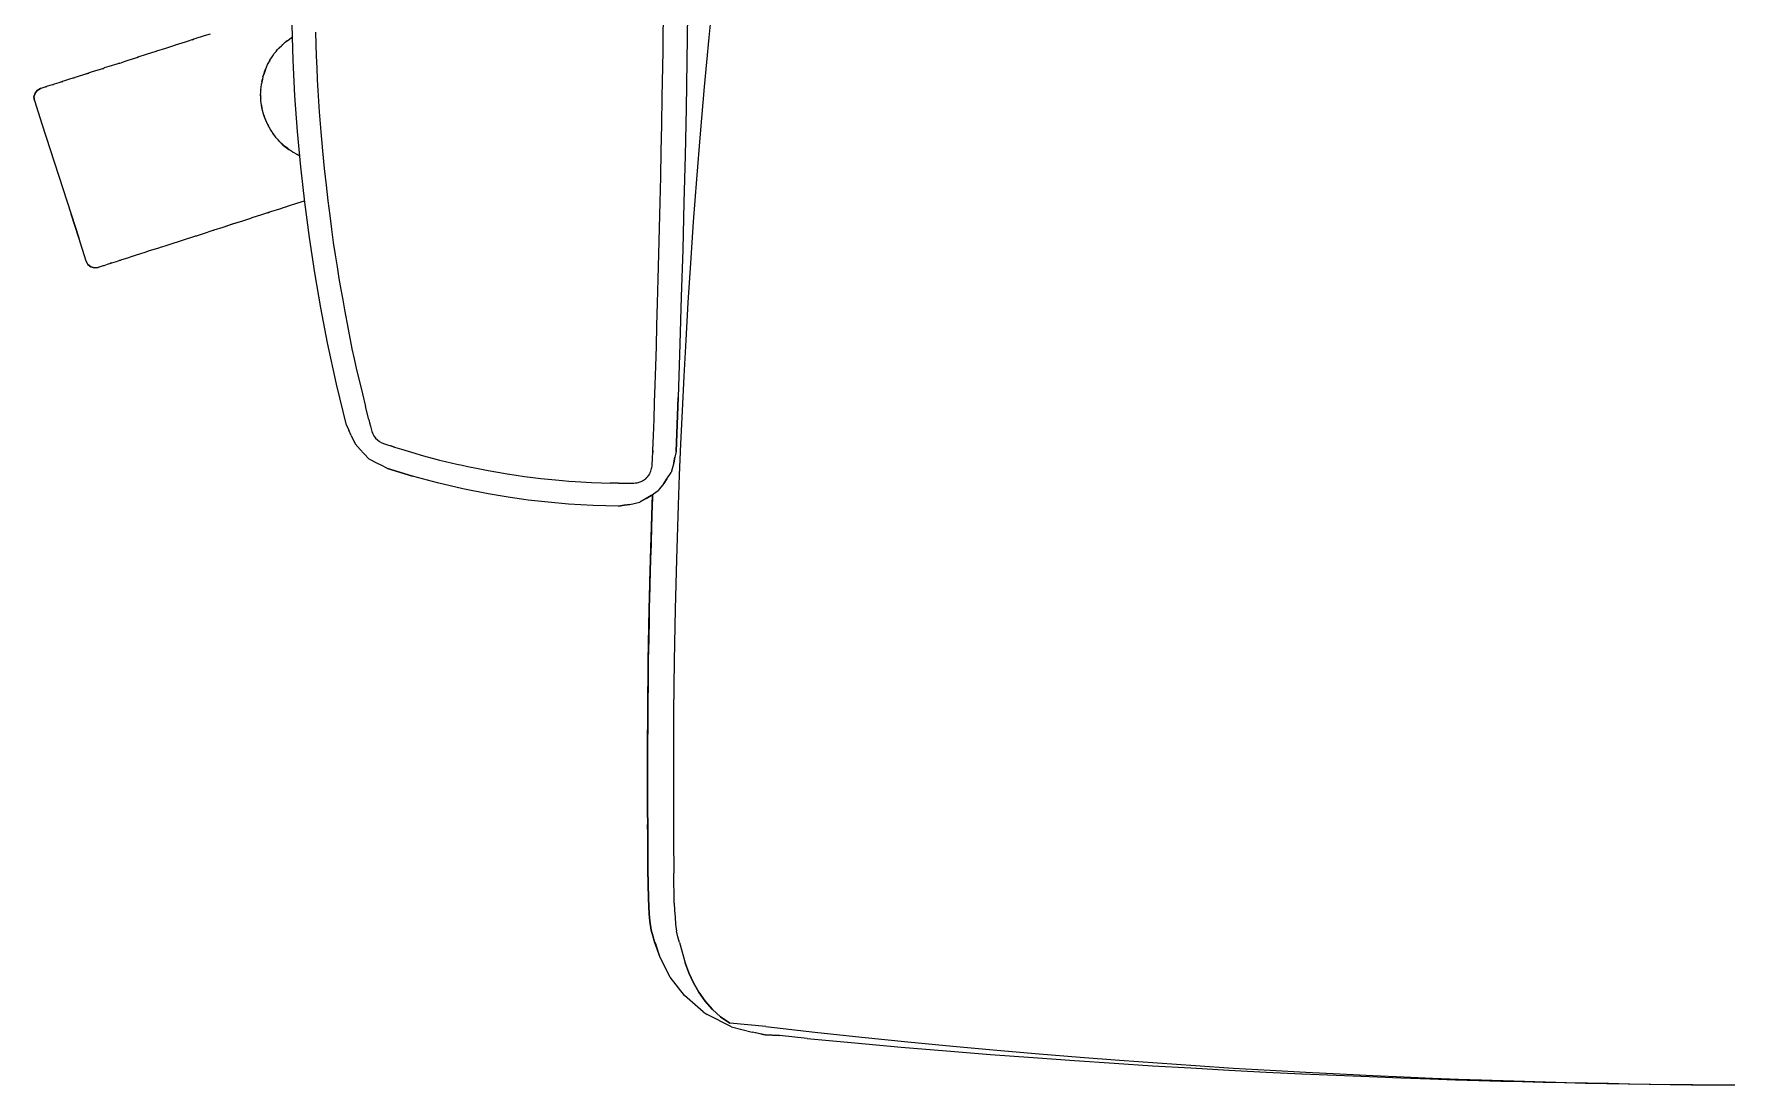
# Model space of a CAD drawing. Header units: inches. Extents: x 14 to 610, y 9 to 600.
# Drawn here: x 356.46 to 370.21, y 238.09 to 246.6 of the extents above; entities that cross this region are included whole.
import ezdxf
from ezdxf.enums import TextEntityAlignment as Align

# ---------------------------------------------------------------- set-up
doc = ezdxf.new("R2010")
doc.units = ezdxf.units.IN
doc.header["$MEASUREMENT"] = 0
doc.layers.add('A-FURN', color=7, linetype='Continuous')
doc.styles.get("Standard").update_dxf_attribs({"font": 'arial.ttf'})

# ---------------------------------------------------------------- blocks, each defined once
blk = doc.blocks.new('P_5CS702BK')
at = {"layer": 'A-FURN', "color": 0, "linetype": 'Continuous', "lineweight": 0}
for p, q in [((-9.031, 10.007), (-9.073, 9.588)), ((-9.031, 10.007), (-9.073, 9.588)), ((-12.437, 9.403), (-12.448, 9.784)), ((-12.437, 9.403), (-12.448, 9.784)), ((-9.247, 9.775), (-9.252, 9.394)), ((-9.247, 9.775), (-9.252, 9.394)), ((-12.257, 9.631), (-12.254, 9.531)), ((-12.257, 9.631), (-12.254, 9.531)), ((-9.442, 9.605), (-9.441, 9.737)), ((-9.442, 9.605), (-9.441, 9.737)), ((-13.469, 9.499), (-13.541, 9.476)), ((-13.397, 9.523), (-13.469, 9.499)), ((-13.397, 9.523), (-13.393, 9.524)), ((-13.393, 9.524), (-13.392, 9.524)), ((-13.39, 9.525), (-13.392, 9.524)), ((-13.311, 9.55), (-13.39, 9.525)), ((-13.233, 9.575), (-13.311, 9.55)), ((-13.252, 9.569), (-13.244, 9.572)), ((-13.244, 9.572), (-13.24, 9.573)), ((-13.156, 9.6), (-13.233, 9.575)), ((-13.109, 9.615), (-13.156, 9.6)), ((-12.575, 9.473), (-12.562, 9.489)), ((-12.562, 9.489), (-12.547, 9.505)), ((-12.553, 9.498), (-12.551, 9.501)), ((-12.55, 9.502), (-12.551, 9.501)), ((-12.551, 9.501), (-12.55, 9.502)), ((-12.55, 9.502), (-12.551, 9.501)), ((-12.547, 9.505), (-12.55, 9.502)), ((-12.55, 9.502), (-12.55, 9.502)), ((-12.547, 9.505), (-12.532, 9.52)), ((-12.532, 9.52), (-12.517, 9.534)), ((-12.524, 9.527), (-12.523, 9.529)), ((-12.523, 9.529), (-12.522, 9.529)), ((-12.521, 9.531), (-12.519, 9.532)), ((-12.519, 9.532), (-12.518, 9.533)), ((-12.519, 9.532), (-12.518, 9.533)), ((-12.517, 9.534), (-12.501, 9.548)), ((-12.501, 9.548), (-12.484, 9.561)), ((-12.498, 9.55), (-12.496, 9.552)), ((-12.486, 9.56), (-12.496, 9.552)), ((-12.488, 9.558), (-12.486, 9.56)), ((-12.487, 9.559), (-12.486, 9.56)), ((-12.484, 9.561), (-12.486, 9.56)), ((-12.484, 9.561), (-12.467, 9.574)), ((-12.467, 9.574), (-12.45, 9.586)), ((-12.46, 9.579), (-12.459, 9.58)), ((-12.459, 9.58), (-12.458, 9.58)), ((-12.453, 9.584), (-12.451, 9.585)), ((-12.451, 9.585), (-12.451, 9.585)), ((-12.451, 9.585), (-12.451, 9.585)), ((-12.45, 9.586), (-12.442, 9.59)), ((-12.445, 9.589), (-12.442, 9.59)), ((-12.254, 9.531), (-12.25, 9.435)), ((-12.254, 9.531), (-12.25, 9.435)), ((-9.444, 9.475), (-9.442, 9.605)), ((-9.444, 9.475), (-9.442, 9.605)), ((-9.073, 9.588), (-9.11, 9.188)), ((-9.073, 9.588), (-9.11, 9.188)), ((-13.928, 9.351), (-13.965, 9.34)), ((-13.856, 9.375), (-13.928, 9.351)), ((-13.844, 9.379), (-13.856, 9.375)), ((-13.844, 9.379), (-13.839, 9.38)), ((-13.839, 9.38), (-13.829, 9.383)), ((-13.782, 9.399), (-13.829, 9.383)), ((-13.705, 9.423), (-13.782, 9.399)), ((-13.698, 9.426), (-13.705, 9.423)), ((-13.698, 9.426), (-13.694, 9.427)), ((-13.627, 9.448), (-13.694, 9.427)), ((-13.694, 9.427), (-13.686, 9.429)), ((-13.548, 9.474), (-13.627, 9.448)), ((-13.546, 9.475), (-13.548, 9.474)), ((-13.546, 9.475), (-13.545, 9.475)), ((-13.545, 9.475), (-13.541, 9.476)), ((-12.653, 9.347), (-12.644, 9.367)), ((-12.647, 9.359), (-12.646, 9.363)), ((-12.644, 9.367), (-12.646, 9.363)), ((-12.646, 9.361), (-12.646, 9.363)), ((-12.644, 9.367), (-12.634, 9.385)), ((-12.643, 9.369), (-12.638, 9.379)), ((-12.636, 9.382), (-12.638, 9.379)), ((-12.634, 9.385), (-12.624, 9.404)), ((-12.626, 9.4), (-12.63, 9.393)), ((-12.627, 9.398), (-12.626, 9.4)), ((-12.624, 9.404), (-12.613, 9.422)), ((-12.613, 9.422), (-12.601, 9.439)), ((-12.604, 9.434), (-12.603, 9.436)), ((-12.604, 9.436), (-12.603, 9.436)), ((-12.601, 9.439), (-12.603, 9.436)), ((-12.601, 9.439), (-12.589, 9.457)), ((-12.601, 9.44), (-12.599, 9.443)), ((-12.596, 9.446), (-12.599, 9.443)), ((-12.589, 9.457), (-12.575, 9.473)), ((-12.578, 9.47), (-12.58, 9.468)), ((-12.58, 9.468), (-12.579, 9.469)), ((-12.579, 9.469), (-12.578, 9.47)), ((-12.579, 9.469), (-12.579, 9.469)), ((-12.578, 9.47), (-12.577, 9.471)), ((-12.578, 9.47), (-12.577, 9.471)), ((-12.422, 9.115), (-12.437, 9.403)), ((-12.422, 9.115), (-12.437, 9.403)), ((-12.25, 9.435), (-12.246, 9.34)), ((-12.25, 9.435), (-12.246, 9.34)), ((-9.45, 9.108), (-9.446, 9.349)), ((-9.45, 9.108), (-9.446, 9.349)), ((-9.446, 9.349), (-9.444, 9.475)), ((-9.446, 9.349), (-9.444, 9.475)), ((-9.252, 9.394), (-9.258, 9.013)), ((-9.252, 9.394), (-9.258, 9.013)), ((-14.332, 9.221), (-14.371, 9.209)), ((-14.311, 9.228), (-14.332, 9.221)), ((-14.311, 9.228), (-14.305, 9.23)), ((-14.288, 9.236), (-14.305, 9.23)), ((-14.305, 9.23), (-14.3, 9.232)), ((-14.239, 9.251), (-14.288, 9.236)), ((-14.218, 9.258), (-14.239, 9.251)), ((-14.218, 9.258), (-14.211, 9.26)), ((-14.185, 9.269), (-14.211, 9.26)), ((-14.211, 9.26), (-14.204, 9.263)), ((-14.126, 9.288), (-14.185, 9.269)), ((-14.064, 9.308), (-14.126, 9.288)), ((-14.107, 9.294), (-14.1, 9.296)), ((-14.1, 9.296), (-14.091, 9.299)), ((-13.998, 9.329), (-14.064, 9.308)), ((-13.982, 9.334), (-13.998, 9.329)), ((-13.982, 9.334), (-13.975, 9.336)), ((-13.975, 9.336), (-13.965, 9.34)), ((-12.694, 9.206), (-12.693, 9.213)), ((-12.685, 9.25), (-12.693, 9.213)), ((-12.69, 9.227), (-12.693, 9.213)), ((-12.69, 9.227), (-12.685, 9.25)), ((-12.69, 9.227), (-12.686, 9.248)), ((-12.687, 9.242), (-12.688, 9.239)), ((-12.688, 9.236), (-12.688, 9.239)), ((-12.687, 9.242), (-12.687, 9.243)), ((-12.687, 9.242), (-12.687, 9.242)), ((-12.686, 9.248), (-12.685, 9.25)), ((-12.686, 9.249), (-12.686, 9.249)), ((-12.686, 9.249), (-12.686, 9.249)), ((-12.681, 9.268), (-12.685, 9.25)), ((-12.681, 9.268), (-12.675, 9.288)), ((-12.677, 9.281), (-12.676, 9.284)), ((-12.677, 9.282), (-12.676, 9.284)), ((-12.675, 9.288), (-12.676, 9.284)), ((-12.661, 9.328), (-12.675, 9.287)), ((-12.668, 9.308), (-12.675, 9.287)), ((-12.675, 9.288), (-12.668, 9.308)), ((-12.668, 9.308), (-12.661, 9.328)), ((-12.663, 9.324), (-12.668, 9.311)), ((-12.668, 9.31), (-12.668, 9.311)), ((-12.664, 9.32), (-12.663, 9.324)), ((-12.663, 9.324), (-12.662, 9.326)), ((-12.661, 9.328), (-12.653, 9.347)), ((-12.661, 9.327), (-12.661, 9.328)), ((-12.661, 9.327), (-12.661, 9.327)), ((-12.246, 9.34), (-12.241, 9.248)), ((-12.246, 9.34), (-12.241, 9.248)), ((-12.241, 9.248), (-12.236, 9.159)), ((-12.241, 9.248), (-12.236, 9.159)), ((-14.525, 9.136), (-14.534, 9.107)), ((-14.534, 9.107), (-14.525, 9.136)), ((-14.534, 9.107), (-14.53, 9.078)), ((-14.53, 9.078), (-14.534, 9.107)), ((-14.53, 9.078), (-14.469, 8.888)), ((-14.507, 9.159), (-14.525, 9.136)), ((-14.525, 9.136), (-14.507, 9.159)), ((-14.481, 9.173), (-14.507, 9.159)), ((-14.507, 9.159), (-14.481, 9.173)), ((-14.478, 9.174), (-14.481, 9.173)), ((-14.47, 9.177), (-14.478, 9.174)), ((-14.469, 9.177), (-14.47, 9.177)), ((-14.47, 9.177), (-14.469, 9.177)), ((-14.47, 9.177), (-14.47, 9.177)), ((-14.453, 9.182), (-14.469, 9.177)), ((-14.438, 9.187), (-14.453, 9.182)), ((-14.438, 9.187), (-14.436, 9.188)), ((-14.436, 9.188), (-14.434, 9.188)), ((-14.432, 9.189), (-14.434, 9.188)), ((-14.404, 9.198), (-14.432, 9.189)), ((-14.385, 9.204), (-14.404, 9.198)), ((-14.385, 9.204), (-14.381, 9.206)), ((-14.381, 9.206), (-14.377, 9.207)), ((-14.38, 9.206), (-14.381, 9.206)), ((-14.371, 9.209), (-14.377, 9.207)), ((-12.7, 9.122), (-12.699, 9.143)), ((-12.699, 9.101), (-12.7, 9.122)), ((-12.7, 9.122), (-12.7, 9.115)), ((-12.7, 9.115), (-12.699, 9.11)), ((-12.699, 9.112), (-12.7, 9.115)), ((-12.699, 9.113), (-12.7, 9.115)), ((-12.699, 9.157), (-12.698, 9.164)), ((-12.699, 9.143), (-12.698, 9.164)), ((-12.699, 9.157), (-12.699, 9.158)), ((-12.699, 9.157), (-12.699, 9.157)), ((-12.698, 9.08), (-12.699, 9.101)), ((-12.699, 9.094), (-12.699, 9.09)), ((-12.698, 9.082), (-12.699, 9.09)), ((-12.698, 9.164), (-12.696, 9.185)), ((-12.698, 9.168), (-12.698, 9.169)), ((-12.698, 9.167), (-12.698, 9.168)), ((-12.698, 9.165), (-12.698, 9.164)), ((-12.698, 9.086), (-12.698, 9.086)), ((-12.698, 9.086), (-12.698, 9.086)), ((-12.696, 9.059), (-12.698, 9.08)), ((-12.697, 9.073), (-12.698, 9.079)), ((-12.697, 9.073), (-12.697, 9.076)), ((-12.696, 9.185), (-12.694, 9.206)), ((-12.401, 8.827), (-12.422, 9.115)), ((-12.401, 8.827), (-12.422, 9.115)), ((-12.236, 9.159), (-12.231, 9.071)), ((-12.236, 9.159), (-12.231, 9.071)), ((-9.454, 8.881), (-9.45, 9.108)), ((-9.454, 8.881), (-9.45, 9.108)), ((-9.11, 9.188), (-9.144, 8.806)), ((-9.11, 9.188), (-9.144, 8.806)), ((-12.697, 9.068), (-12.697, 9.073)), ((-12.693, 9.039), (-12.696, 9.059)), ((-12.689, 9.018), (-12.693, 9.039)), ((-12.693, 9.039), (-12.692, 9.031)), ((-12.69, 9.026), (-12.692, 9.031)), ((-12.692, 9.031), (-12.689, 9.018)), ((-12.691, 9.028), (-12.692, 9.031)), ((-12.689, 9.018), (-12.689, 9.015)), ((-12.684, 8.997), (-12.689, 9.018)), ((-12.687, 9.009), (-12.689, 9.015)), ((-12.686, 9.005), (-12.686, 9.006)), ((-12.686, 9.004), (-12.686, 9.005)), ((-12.679, 8.977), (-12.684, 8.997)), ((-12.683, 8.99), (-12.684, 8.995)), ((-12.683, 8.99), (-12.683, 8.993)), ((-12.681, 8.986), (-12.683, 8.99)), ((-12.673, 8.957), (-12.679, 8.977)), ((-12.666, 8.937), (-12.673, 8.957)), ((-12.673, 8.957), (-12.671, 8.95)), ((-12.67, 8.947), (-12.671, 8.95)), ((-12.671, 8.95), (-12.669, 8.943)), ((-12.67, 8.948), (-12.671, 8.95)), ((-12.668, 8.941), (-12.669, 8.943)), ((-12.659, 8.918), (-12.666, 8.937)), ((-12.231, 9.071), (-12.225, 8.986)), ((-12.231, 9.071), (-12.225, 8.986)), ((-12.225, 8.986), (-12.212, 8.823)), ((-12.225, 8.986), (-12.212, 8.823)), ((-9.258, 9.013), (-9.266, 8.632)), ((-9.258, 9.013), (-9.266, 8.632)), ((-14.469, 8.888), (-14.233, 8.156)), ((-12.662, 8.927), (-12.663, 8.928)), ((-12.662, 8.925), (-12.662, 8.927)), ((-12.65, 8.898), (-12.659, 8.918)), ((-12.656, 8.91), (-12.656, 8.912)), ((-12.656, 8.91), (-12.656, 8.912)), ((-12.656, 8.91), (-12.655, 8.908)), ((-12.655, 8.908), (-12.656, 8.91)), ((-12.641, 8.88), (-12.65, 8.898)), ((-12.632, 8.861), (-12.641, 8.88)), ((-12.641, 8.88), (-12.637, 8.872)), ((-12.639, 8.876), (-12.639, 8.875)), ((-12.637, 8.872), (-12.639, 8.875)), ((-12.636, 8.87), (-12.637, 8.872)), ((-12.637, 8.871), (-12.637, 8.872)), ((-12.621, 8.843), (-12.632, 8.861)), ((-12.627, 8.853), (-12.628, 8.854)), ((-12.626, 8.851), (-12.627, 8.853)), ((-12.61, 8.825), (-12.621, 8.843)), ((-12.616, 8.835), (-12.617, 8.837)), ((-12.616, 8.835), (-12.614, 8.832)), ((-12.615, 8.833), (-12.616, 8.835)), ((-12.598, 8.808), (-12.61, 8.825)), ((-12.602, 8.814), (-12.6, 8.811)), ((-12.599, 8.809), (-12.6, 8.811)), ((-12.586, 8.791), (-12.598, 8.808)), ((-12.598, 8.808), (-12.592, 8.8)), ((-12.591, 8.798), (-12.592, 8.8)), ((-12.591, 8.799), (-12.592, 8.8)), ((-12.375, 8.54), (-12.401, 8.827)), ((-12.375, 8.54), (-12.401, 8.827)), ((-12.212, 8.823), (-12.199, 8.67)), ((-12.212, 8.823), (-12.199, 8.67)), ((-9.458, 8.666), (-9.454, 8.881)), ((-9.458, 8.666), (-9.454, 8.881)), ((-9.144, 8.806), (-9.173, 8.441)), ((-9.144, 8.806), (-9.173, 8.441)), ((-12.573, 8.775), (-12.586, 8.791)), ((-12.581, 8.785), (-12.582, 8.786)), ((-12.58, 8.784), (-12.581, 8.785)), ((-12.559, 8.759), (-12.573, 8.775)), ((-12.566, 8.767), (-12.567, 8.768)), ((-12.566, 8.767), (-12.562, 8.763)), ((-12.564, 8.765), (-12.566, 8.767)), ((-12.544, 8.743), (-12.559, 8.759)), ((-12.556, 8.756), (-12.553, 8.752)), ((-12.549, 8.748), (-12.553, 8.752)), ((-12.544, 8.743), (-12.533, 8.732)), ((-12.533, 8.732), (-12.472, 8.681)), ((-12.514, 8.714), (-12.533, 8.732)), ((-12.529, 8.729), (-12.533, 8.732)), ((-12.514, 8.714), (-12.529, 8.729)), ((-12.525, 8.725), (-12.526, 8.725)), ((-12.524, 8.724), (-12.525, 8.725)), ((-12.498, 8.701), (-12.514, 8.714)), ((-12.514, 8.714), (-12.472, 8.681)), ((-12.505, 8.707), (-12.506, 8.708)), ((-12.505, 8.707), (-12.498, 8.701)), ((-12.504, 8.706), (-12.505, 8.707)), ((-12.498, 8.701), (-12.498, 8.701)), ((-12.498, 8.701), (-12.472, 8.681)), ((-12.481, 8.688), (-12.498, 8.701)), ((-12.481, 8.688), (-12.472, 8.681)), ((-12.481, 8.688), (-12.472, 8.681)), ((-12.472, 8.681), (-12.47, 8.679)), ((-12.47, 8.679), (-12.472, 8.681)), ((-12.464, 8.675), (-12.472, 8.681)), ((-12.471, 8.68), (-12.472, 8.681)), ((-12.447, 8.664), (-12.464, 8.675)), ((-12.461, 8.673), (-12.462, 8.674)), ((-12.461, 8.673), (-12.461, 8.673)), ((-12.429, 8.653), (-12.447, 8.664)), ((-12.199, 8.67), (-12.185, 8.527)), ((-12.199, 8.67), (-12.185, 8.527)), ((-9.463, 8.459), (-9.458, 8.666)), ((-9.463, 8.459), (-9.458, 8.666)), ((-12.44, 8.66), (-12.437, 8.658)), ((-12.436, 8.657), (-12.44, 8.659)), ((-12.439, 8.659), (-12.437, 8.658)), ((-12.437, 8.658), (-12.436, 8.657)), ((-12.436, 8.657), (-12.437, 8.658)), ((-12.433, 8.655), (-12.436, 8.657)), ((-12.41, 8.642), (-12.429, 8.653)), ((-12.392, 8.633), (-12.41, 8.642)), ((-12.41, 8.642), (-12.4, 8.637)), ((-12.4, 8.637), (-12.395, 8.634)), ((-12.396, 8.635), (-12.4, 8.637)), ((-12.397, 8.636), (-12.4, 8.637)), ((-12.383, 8.629), (-12.392, 8.633)), ((-12.39, 8.632), (-12.391, 8.632)), ((-12.391, 8.632), (-12.391, 8.632)), ((-12.343, 8.254), (-12.375, 8.54)), ((-12.343, 8.254), (-12.375, 8.54)), ((-12.185, 8.527), (-12.17, 8.392)), ((-12.185, 8.527), (-12.17, 8.392)), ((-9.266, 8.632), (-9.275, 8.251)), ((-9.266, 8.632), (-9.275, 8.251)), ((-12.17, 8.392), (-12.156, 8.265)), ((-12.17, 8.392), (-12.156, 8.265)), ((-9.467, 8.253), (-9.463, 8.459)), ((-9.467, 8.253), (-9.463, 8.459)), ((-9.173, 8.441), (-9.199, 8.094)), ((-9.173, 8.441), (-9.199, 8.094)), ((-12.408, 8.245), (-12.346, 8.265)), ((-12.381, 8.254), (-12.372, 8.257)), ((-12.372, 8.257), (-12.365, 8.259)), ((-12.346, 8.265), (-12.344, 8.265)), ((-12.305, 7.968), (-12.343, 8.254)), ((-12.305, 7.968), (-12.343, 8.254)), ((-12.156, 8.265), (-12.141, 8.147)), ((-12.156, 8.265), (-12.141, 8.147)), ((-9.472, 8.043), (-9.467, 8.253)), ((-9.472, 8.043), (-9.467, 8.253)), ((-9.275, 8.251), (-9.285, 7.87)), ((-9.275, 8.251), (-9.285, 7.87)), ((-14.172, 7.966), (-14.233, 8.156)), ((-14.233, 8.156), (-14.172, 7.966)), ((-12.845, 8.104), (-12.786, 8.123)), ((-12.786, 8.123), (-12.778, 8.126)), ((-12.778, 8.126), (-12.767, 8.129)), ((-12.778, 8.126), (-12.774, 8.127)), ((-12.767, 8.129), (-12.69, 8.154)), ((-12.69, 8.154), (-12.616, 8.178)), ((-12.643, 8.169), (-12.633, 8.172)), ((-12.633, 8.172), (-12.628, 8.174)), ((-12.633, 8.172), (-12.633, 8.172)), ((-12.616, 8.178), (-12.544, 8.201)), ((-12.544, 8.201), (-12.507, 8.213)), ((-12.507, 8.213), (-12.497, 8.216)), ((-12.497, 8.216), (-12.474, 8.224)), ((-12.497, 8.216), (-12.491, 8.218)), ((-12.497, 8.216), (-12.497, 8.216)), ((-12.474, 8.224), (-12.408, 8.245)), ((-12.141, 8.147), (-12.126, 8.035)), ((-12.141, 8.147), (-12.126, 8.035)), ((-13.316, 7.953), (-13.239, 7.977)), ((-13.239, 7.977), (-13.232, 7.98)), ((-13.232, 7.98), (-13.228, 7.981)), ((-13.228, 7.981), (-13.22, 7.983)), ((-13.22, 7.983), (-13.162, 8.002)), ((-13.162, 8.002), (-13.083, 8.028)), ((-13.083, 8.028), (-13.08, 8.029)), ((-13.08, 8.029), (-13.079, 8.029)), ((-13.079, 8.029), (-13.075, 8.03)), ((-13.079, 8.029), (-13.079, 8.029)), ((-13.075, 8.03), (-13.003, 8.053)), ((-13.003, 8.053), (-12.924, 8.079)), ((-13.003, 8.053), (-12.928, 8.078)), ((-12.928, 8.078), (-12.845, 8.104)), ((-12.924, 8.079), (-12.845, 8.104)), ((-12.126, 8.035), (-12.112, 7.928)), ((-12.126, 8.035), (-12.112, 7.928)), ((-9.477, 7.833), (-9.472, 8.043)), ((-9.477, 7.833), (-9.472, 8.043)), ((-9.199, 8.094), (-9.222, 7.761)), ((-9.199, 8.094), (-9.222, 7.761)), ((-14.111, 7.776), (-14.172, 7.966)), ((-14.111, 7.776), (-14.172, 7.966)), ((-13.719, 7.823), (-13.661, 7.842)), ((-13.661, 7.842), (-13.641, 7.848)), ((-13.641, 7.848), (-13.634, 7.85)), ((-13.634, 7.85), (-13.625, 7.853)), ((-13.633, 7.85), (-13.634, 7.85)), ((-13.633, 7.85), (-13.598, 7.862)), ((-13.598, 7.862), (-13.532, 7.883)), ((-13.532, 7.883), (-13.516, 7.888)), ((-13.516, 7.888), (-13.509, 7.89)), ((-13.509, 7.89), (-13.499, 7.894)), ((-13.499, 7.894), (-13.463, 7.905)), ((-13.463, 7.905), (-13.391, 7.929)), ((-13.391, 7.929), (-13.378, 7.932)), ((-13.378, 7.932), (-13.373, 7.934)), ((-13.373, 7.934), (-13.363, 7.937)), ((-13.363, 7.937), (-13.316, 7.953)), ((-12.262, 7.683), (-12.305, 7.968)), ((-12.262, 7.683), (-12.305, 7.968)), ((-12.112, 7.928), (-12.096, 7.827)), ((-12.112, 7.928), (-12.096, 7.827)), ((-9.285, 7.87), (-9.296, 7.489)), ((-9.285, 7.87), (-9.296, 7.489)), ((-14.097, 7.75), (-14.111, 7.776)), ((-14.111, 7.776), (-14.097, 7.75)), ((-14.073, 7.732), (-14.097, 7.75)), ((-14.097, 7.75), (-14.073, 7.732)), ((-14.045, 7.724), (-14.073, 7.732)), ((-14.073, 7.732), (-14.045, 7.724)), ((-14.015, 7.727), (-14.045, 7.724)), ((-14.045, 7.724), (-14.015, 7.727)), ((-14.015, 7.727), (-14.012, 7.728)), ((-14.012, 7.728), (-14.005, 7.731)), ((-14.005, 7.731), (-14.004, 7.731)), ((-14.004, 7.731), (-14.004, 7.731)), ((-14.004, 7.731), (-14.003, 7.731)), ((-14.003, 7.731), (-13.987, 7.736)), ((-13.987, 7.736), (-13.973, 7.741)), ((-13.973, 7.741), (-13.97, 7.742)), ((-13.97, 7.742), (-13.969, 7.742)), ((-13.97, 7.742), (-13.97, 7.742)), ((-13.969, 7.742), (-13.966, 7.743)), ((-13.966, 7.743), (-13.938, 7.752)), ((-13.938, 7.752), (-13.905, 7.763)), ((-13.919, 7.758), (-13.915, 7.76)), ((-13.905, 7.763), (-13.915, 7.76)), ((-13.915, 7.76), (-13.905, 7.763)), ((-13.905, 7.763), (-13.866, 7.775)), ((-13.866, 7.775), (-13.84, 7.784)), ((-13.845, 7.782), (-13.84, 7.784)), ((-13.84, 7.784), (-13.834, 7.786)), ((-13.834, 7.786), (-13.822, 7.79)), ((-13.822, 7.79), (-13.773, 7.805)), ((-13.773, 7.805), (-13.752, 7.812)), ((-13.752, 7.812), (-13.745, 7.814)), ((-13.745, 7.814), (-13.719, 7.823)), ((-13.745, 7.814), (-13.738, 7.817)), ((-12.096, 7.827), (-12.081, 7.731)), ((-12.096, 7.827), (-12.081, 7.731)), ((-12.081, 7.731), (-12.066, 7.637)), ((-12.081, 7.731), (-12.066, 7.637)), ((-9.483, 7.63), (-9.477, 7.833)), ((-9.483, 7.63), (-9.477, 7.833)), ((-9.222, 7.761), (-9.242, 7.442)), ((-9.222, 7.761), (-9.242, 7.442)), ((-12.213, 7.399), (-12.262, 7.683)), ((-12.213, 7.399), (-12.262, 7.683)), ((-12.066, 7.637), (-12.051, 7.548)), ((-12.066, 7.637), (-12.051, 7.548)), ((-9.488, 7.437), (-9.483, 7.63)), ((-9.488, 7.437), (-9.483, 7.63)), ((-12.051, 7.548), (-12.036, 7.464)), ((-12.051, 7.548), (-12.036, 7.464)), ((-12.036, 7.464), (-12.021, 7.383)), ((-12.036, 7.464), (-12.021, 7.383)), ((-9.493, 7.257), (-9.488, 7.437)), ((-9.493, 7.257), (-9.488, 7.437)), ((-9.296, 7.489), (-9.308, 7.108)), ((-9.296, 7.489), (-9.308, 7.108)), ((-9.242, 7.442), (-9.26, 7.138)), ((-9.242, 7.442), (-9.26, 7.138)), ((-12.158, 7.116), (-12.213, 7.399)), ((-12.158, 7.116), (-12.213, 7.399)), ((-12.021, 7.383), (-11.992, 7.226)), ((-12.021, 7.383), (-11.992, 7.226)), ((-11.992, 7.226), (-11.961, 7.068)), ((-11.992, 7.226), (-11.961, 7.068)), ((-9.498, 7.087), (-9.493, 7.257)), ((-9.498, 7.087), (-9.493, 7.257)), ((-12.085, 6.783), (-12.158, 7.116)), ((-12.085, 6.783), (-12.158, 7.116)), ((-11.961, 7.068), (-11.943, 6.986)), ((-11.961, 7.068), (-11.943, 6.986)), ((-9.503, 6.927), (-9.498, 7.087)), ((-9.503, 6.927), (-9.498, 7.087)), ((-9.308, 7.108), (-9.321, 6.673)), ((-9.308, 7.108), (-9.321, 6.673)), ((-9.26, 7.138), (-9.276, 6.846)), ((-9.26, 7.138), (-9.276, 6.846)), ((-11.943, 6.986), (-11.923, 6.898)), ((-11.943, 6.986), (-11.923, 6.898)), ((-11.923, 6.898), (-11.901, 6.804)), ((-11.923, 6.898), (-11.901, 6.804)), ((-9.508, 6.775), (-9.503, 6.927)), ((-9.508, 6.775), (-9.503, 6.927)), ((-12.004, 6.451), (-12.085, 6.783)), ((-12.004, 6.451), (-12.085, 6.783)), ((-11.901, 6.804), (-11.876, 6.704)), ((-11.901, 6.804), (-11.876, 6.704)), ((-9.512, 6.632), (-9.508, 6.775)), ((-9.512, 6.632), (-9.508, 6.775)), ((-9.276, 6.846), (-9.29, 6.566)), ((-9.276, 6.846), (-9.29, 6.566)), ((-11.876, 6.704), (-11.851, 6.602)), ((-11.876, 6.704), (-11.851, 6.602)), ((-11.825, 6.497), (-11.851, 6.602)), ((-11.825, 6.497), (-11.851, 6.602)), ((-9.517, 6.496), (-9.512, 6.632)), ((-9.517, 6.496), (-9.512, 6.632)), ((-9.321, 6.673), (-9.337, 6.238)), ((-9.337, 6.238), (-9.321, 6.673)), ((-11.825, 6.497), (-11.818, 6.468)), ((-11.825, 6.497), (-11.818, 6.468)), ((-11.818, 6.468), (-11.812, 6.442)), ((-11.818, 6.468), (-11.812, 6.442)), ((-9.522, 6.367), (-9.517, 6.496)), ((-9.522, 6.367), (-9.517, 6.496)), ((-9.29, 6.566), (-9.302, 6.299)), ((-9.29, 6.566), (-9.302, 6.299)), ((-12.004, 6.451), (-11.985, 6.409)), ((-12.004, 6.451), (-11.985, 6.409)), ((-11.968, 6.367), (-11.985, 6.409)), ((-11.968, 6.367), (-11.936, 6.298)), ((-11.812, 6.442), (-11.806, 6.419)), ((-11.812, 6.442), (-11.806, 6.419)), ((-11.806, 6.419), (-11.799, 6.398)), ((-11.806, 6.419), (-11.799, 6.398)), ((-11.799, 6.398), (-11.792, 6.38)), ((-11.799, 6.398), (-11.792, 6.38)), ((-11.792, 6.38), (-11.783, 6.363)), ((-11.792, 6.38), (-11.783, 6.363)), ((-11.783, 6.363), (-11.77, 6.346)), ((-11.783, 6.363), (-11.77, 6.346)), ((-11.77, 6.346), (-11.755, 6.331)), ((-11.77, 6.346), (-11.755, 6.331)), ((-11.755, 6.331), (-11.738, 6.318)), ((-11.755, 6.331), (-11.738, 6.318)), ((-9.526, 6.245), (-9.522, 6.367)), ((-9.526, 6.245), (-9.522, 6.367)), ((-11.895, 6.253), (-11.936, 6.298)), ((-11.864, 6.22), (-11.895, 6.253)), ((-11.864, 6.22), (-11.895, 6.253)), ((-11.864, 6.22), (-11.821, 6.176)), ((-11.738, 6.318), (-11.719, 6.308)), ((-11.738, 6.318), (-11.719, 6.308)), ((-11.719, 6.308), (-11.698, 6.3)), ((-11.719, 6.308), (-11.698, 6.3)), ((-11.698, 6.3), (-11.674, 6.292)), ((-11.698, 6.3), (-11.674, 6.292)), ((-11.674, 6.292), (-11.647, 6.283)), ((-11.674, 6.292), (-11.647, 6.283)), ((-11.647, 6.283), (-11.617, 6.273)), ((-11.617, 6.273), (-11.647, 6.283)), ((-11.617, 6.273), (-11.561, 6.256)), ((-11.617, 6.273), (-11.561, 6.256)), ((-11.561, 6.256), (-11.507, 6.239)), ((-11.561, 6.256), (-11.507, 6.239)), ((-11.507, 6.239), (-11.453, 6.223)), ((-11.507, 6.239), (-11.453, 6.223)), ((-11.453, 6.223), (-11.401, 6.208)), ((-11.453, 6.223), (-11.401, 6.208)), ((-11.401, 6.208), (-11.351, 6.194)), ((-11.401, 6.208), (-11.351, 6.194)), ((-11.351, 6.194), (-11.301, 6.18)), ((-11.351, 6.194), (-11.301, 6.18)), ((-9.529, 6.187), (-9.528, 6.2)), ((-9.529, 6.187), (-9.528, 6.2)), ((-9.529, 6.174), (-9.529, 6.187)), ((-9.529, 6.174), (-9.529, 6.187)), ((-9.528, 6.2), (-9.527, 6.215)), ((-9.528, 6.2), (-9.527, 6.215)), ((-9.526, 6.245), (-9.527, 6.229)), ((-9.527, 6.229), (-9.526, 6.245)), ((-9.527, 6.215), (-9.527, 6.229)), ((-9.527, 6.215), (-9.527, 6.229)), ((-9.348, 6.191), (-9.357, 6.145)), ((-9.357, 6.145), (-9.348, 6.191)), ((-9.337, 6.238), (-9.348, 6.191)), ((-9.337, 6.238), (-9.348, 6.191)), ((-9.302, 6.299), (-9.313, 6.044)), ((-9.302, 6.299), (-9.313, 6.044)), ((-11.754, 6.14), (-11.821, 6.176)), ((-11.724, 6.125), (-11.754, 6.14)), ((-11.724, 6.125), (-11.754, 6.14)), ((-11.673, 6.099), (-11.724, 6.125)), ((-11.673, 6.099), (-11.724, 6.125)), ((-11.471, 6.037), (-11.673, 6.099)), ((-11.673, 6.099), (-11.471, 6.037)), ((-11.301, 6.18), (-11.252, 6.168)), ((-11.301, 6.18), (-11.252, 6.168)), ((-11.252, 6.168), (-11.205, 6.156)), ((-11.252, 6.168), (-11.205, 6.156)), ((-11.205, 6.156), (-11.158, 6.145)), ((-11.205, 6.156), (-11.158, 6.145)), ((-11.158, 6.145), (-11.113, 6.135)), ((-11.158, 6.145), (-11.113, 6.135)), ((-11.113, 6.135), (-11.068, 6.125)), ((-11.113, 6.135), (-11.068, 6.125)), ((-11.068, 6.125), (-11.024, 6.115)), ((-11.068, 6.125), (-11.024, 6.115)), ((-11.024, 6.115), (-10.94, 6.098)), ((-11.024, 6.115), (-10.94, 6.098)), ((-10.94, 6.098), (-10.859, 6.083)), ((-10.94, 6.098), (-10.859, 6.083)), ((-10.859, 6.083), (-10.78, 6.069)), ((-10.859, 6.083), (-10.78, 6.069)), ((-10.78, 6.069), (-10.705, 6.056)), ((-10.78, 6.069), (-10.705, 6.056)), ((-10.705, 6.056), (-10.633, 6.045)), ((-10.705, 6.056), (-10.633, 6.045)), ((-9.559, 6.046), (-9.552, 6.057)), ((-9.559, 6.046), (-9.552, 6.057)), ((-9.552, 6.057), (-9.547, 6.067)), ((-9.552, 6.057), (-9.547, 6.067)), ((-9.547, 6.067), (-9.542, 6.078)), ((-9.547, 6.067), (-9.542, 6.078)), ((-9.542, 6.078), (-9.539, 6.088)), ((-9.542, 6.078), (-9.539, 6.088)), ((-9.539, 6.088), (-9.536, 6.098)), ((-9.539, 6.088), (-9.536, 6.098)), ((-9.536, 6.098), (-9.534, 6.107)), ((-9.536, 6.098), (-9.534, 6.107)), ((-9.534, 6.107), (-9.533, 6.117)), ((-9.534, 6.107), (-9.533, 6.117)), ((-9.533, 6.117), (-9.532, 6.127)), ((-9.533, 6.117), (-9.532, 6.127)), ((-9.532, 6.127), (-9.531, 6.138)), ((-9.532, 6.127), (-9.531, 6.138)), ((-9.531, 6.149), (-9.53, 6.161)), ((-9.531, 6.149), (-9.53, 6.161)), ((-9.531, 6.138), (-9.531, 6.149)), ((-9.531, 6.138), (-9.531, 6.149)), ((-9.53, 6.161), (-9.529, 6.174)), ((-9.53, 6.161), (-9.529, 6.174)), ((-9.412, 6.016), (-9.379, 6.066)), ((-9.357, 6.145), (-9.379, 6.066)), ((-11.268, 5.983), (-11.471, 6.037)), ((-11.268, 5.983), (-11.471, 6.037)), ((-11.064, 5.935), (-11.268, 5.983)), ((-11.064, 5.935), (-11.268, 5.983)), ((-10.859, 5.894), (-11.064, 5.935)), ((-10.859, 5.894), (-11.064, 5.935)), ((-10.633, 6.045), (-10.564, 6.035)), ((-10.633, 6.045), (-10.564, 6.035)), ((-10.564, 6.035), (-10.498, 6.026)), ((-10.564, 6.035), (-10.498, 6.026)), ((-10.498, 6.026), (-10.434, 6.019)), ((-10.498, 6.026), (-10.434, 6.019)), ((-10.434, 6.019), (-10.373, 6.012)), ((-10.434, 6.019), (-10.373, 6.012)), ((-10.373, 6.012), (-10.314, 6.007)), ((-10.373, 6.012), (-10.314, 6.007)), ((-10.314, 6.007), (-10.258, 6.002)), ((-10.314, 6.007), (-10.258, 6.002)), ((-10.258, 6.002), (-10.206, 5.998)), ((-10.258, 6.002), (-10.206, 5.998)), ((-10.206, 5.998), (-10.156, 5.994)), ((-10.206, 5.998), (-10.156, 5.994)), ((-10.156, 5.994), (-10.109, 5.991)), ((-10.156, 5.994), (-10.109, 5.991)), ((-10.109, 5.991), (-10.022, 5.987)), ((-10.109, 5.991), (-10.022, 5.987)), ((-10.022, 5.987), (-9.943, 5.984)), ((-10.022, 5.987), (-9.943, 5.984)), ((-9.943, 5.984), (-9.871, 5.981)), ((-9.943, 5.984), (-9.871, 5.981)), ((-9.804, 5.98), (-9.871, 5.981)), ((-9.804, 5.98), (-9.871, 5.981)), ((-9.804, 5.98), (-9.791, 5.98)), ((-9.804, 5.98), (-9.791, 5.98)), ((-9.791, 5.98), (-9.779, 5.98)), ((-9.791, 5.98), (-9.779, 5.98)), ((-9.779, 5.98), (-9.767, 5.98)), ((-9.779, 5.98), (-9.767, 5.98)), ((-9.767, 5.98), (-9.756, 5.98)), ((-9.767, 5.98), (-9.756, 5.98)), ((-9.756, 5.98), (-9.745, 5.98)), ((-9.756, 5.98), (-9.745, 5.98)), ((-9.745, 5.98), (-9.734, 5.98)), ((-9.745, 5.98), (-9.734, 5.98)), ((-9.734, 5.98), (-9.724, 5.98)), ((-9.734, 5.98), (-9.724, 5.98)), ((-9.724, 5.98), (-9.715, 5.98)), ((-9.724, 5.98), (-9.715, 5.98)), ((-9.715, 5.98), (-9.705, 5.98)), ((-9.715, 5.98), (-9.705, 5.98)), ((-9.705, 5.98), (-9.697, 5.981)), ((-9.705, 5.98), (-9.697, 5.981)), ((-9.697, 5.981), (-9.681, 5.981)), ((-9.697, 5.981), (-9.681, 5.981)), ((-9.681, 5.981), (-9.667, 5.982)), ((-9.681, 5.981), (-9.667, 5.982)), ((-9.667, 5.982), (-9.652, 5.984)), ((-9.667, 5.982), (-9.652, 5.984)), ((-9.652, 5.984), (-9.637, 5.988)), ((-9.652, 5.984), (-9.637, 5.988)), ((-9.637, 5.988), (-9.629, 5.991)), ((-9.637, 5.988), (-9.629, 5.991)), ((-9.629, 5.991), (-9.62, 5.994)), ((-9.629, 5.991), (-9.62, 5.994)), ((-9.62, 5.994), (-9.611, 5.999)), ((-9.62, 5.994), (-9.611, 5.999)), ((-9.611, 5.999), (-9.602, 6.004)), ((-9.611, 5.999), (-9.602, 6.004)), ((-9.602, 6.004), (-9.594, 6.01)), ((-9.602, 6.004), (-9.594, 6.01)), ((-9.594, 6.01), (-9.584, 6.017)), ((-9.594, 6.01), (-9.584, 6.017)), ((-9.584, 6.017), (-9.575, 6.026)), ((-9.584, 6.017), (-9.575, 6.026)), ((-9.575, 6.026), (-9.567, 6.035)), ((-9.575, 6.026), (-9.567, 6.035)), ((-9.567, 6.035), (-9.559, 6.046)), ((-9.567, 6.035), (-9.559, 6.046)), ((-9.54, 5.881), (-9.482, 5.921)), ((-9.438, 5.978), (-9.482, 5.921)), ((-9.412, 6.016), (-9.438, 5.978)), ((-9.438, 5.978), (-9.412, 6.016)), ((-9.313, 6.044), (-9.321, 5.802)), ((-9.313, 6.044), (-9.321, 5.802)), ((-10.697, 5.867), (-10.859, 5.894)), ((-10.697, 5.867), (-10.859, 5.894)), ((-10.535, 5.844), (-10.697, 5.867)), ((-10.535, 5.844), (-10.697, 5.867)), ((-10.372, 5.826), (-10.535, 5.844)), ((-10.372, 5.826), (-10.535, 5.844)), ((-10.209, 5.811), (-10.372, 5.826)), ((-10.209, 5.811), (-10.372, 5.826)), ((-10.008, 5.8), (-10.209, 5.811)), ((-10.008, 5.8), (-10.209, 5.811)), ((-9.805, 5.794), (-10.008, 5.8)), ((-9.805, 5.794), (-10.008, 5.8)), ((-9.758, 5.802), (-9.805, 5.794)), ((-9.805, 5.794), (-9.758, 5.802)), ((-9.712, 5.809), (-9.758, 5.802)), ((-9.758, 5.802), (-9.712, 5.809)), ((-9.712, 5.809), (-9.631, 5.826)), ((-9.58, 5.857), (-9.631, 5.826)), ((-9.54, 5.881), (-9.58, 5.857)), ((-9.58, 5.857), (-9.54, 5.881)), ((-9.531, 5.807), (-9.545, 5.365)), ((-9.545, 5.365), (-9.531, 5.807)), ((-9.531, 5.807), (-9.534, 5.723)), ((-9.528, 5.89), (-9.531, 5.807)), ((-9.531, 5.807), (-9.528, 5.89)), ((-9.531, 5.807), (-9.53, 5.831)), ((-9.528, 5.889), (-9.53, 5.831)), ((-9.53, 5.831), (-9.528, 5.889)), ((-9.321, 5.802), (-9.335, 5.362)), ((-9.321, 5.802), (-9.335, 5.362)), ((-9.534, 5.723), (-9.538, 5.615)), ((-9.538, 5.615), (-9.534, 5.723)), ((-9.541, 5.508), (-9.544, 5.401)), ((-9.544, 5.401), (-9.541, 5.508)), ((-9.538, 5.615), (-9.541, 5.508)), ((-9.541, 5.508), (-9.538, 5.615)), ((-9.545, 5.365), (-9.555, 4.961)), ((-9.555, 4.961), (-9.545, 5.365)), ((-9.545, 5.365), (-9.547, 5.29)), ((-9.545, 5.365), (-9.544, 5.401)), ((-9.335, 5.362), (-9.345, 4.96)), ((-9.335, 5.362), (-9.345, 4.96)), ((-9.547, 5.29), (-9.55, 5.167)), ((-9.55, 5.167), (-9.547, 5.29)), ((-9.55, 5.167), (-9.554, 5.029)), ((-9.554, 5.029), (-9.55, 5.167)), ((-9.555, 4.961), (-9.563, 4.544)), ((-9.563, 4.544), (-9.555, 4.961)), ((-9.555, 4.961), (-9.557, 4.878)), ((-9.555, 4.961), (-9.554, 5.029)), ((-9.345, 4.96), (-9.353, 4.543)), ((-9.345, 4.96), (-9.353, 4.543)), ((-9.557, 4.878), (-9.56, 4.719)), ((-9.56, 4.719), (-9.557, 4.878)), ((-9.56, 4.719), (-9.563, 4.552)), ((-9.563, 4.552), (-9.56, 4.719)), ((-9.563, 4.544), (-9.568, 4.132)), ((-9.568, 4.132), (-9.563, 4.544)), ((-9.563, 4.544), (-9.565, 4.375)), ((-9.563, 4.544), (-9.563, 4.552)), ((-9.353, 4.543), (-9.358, 4.128)), ((-9.353, 4.543), (-9.358, 4.128)), ((-9.565, 4.375), (-9.567, 4.187)), ((-9.567, 4.187), (-9.565, 4.375)), ((-9.568, 4.132), (-9.57, 3.761)), ((-9.57, 3.761), (-9.568, 4.132)), ((-9.568, 4.132), (-9.569, 3.985)), ((-9.568, 4.132), (-9.567, 4.187)), ((-9.358, 4.128), (-9.36, 3.752)), ((-9.358, 4.128), (-9.36, 3.752)), ((-9.57, 3.761), (-9.569, 3.985)), ((-9.569, 3.88), (-9.57, 3.772)), ((-9.57, 3.772), (-9.569, 3.88)), ((-9.569, 3.985), (-9.569, 3.88)), ((-9.569, 3.88), (-9.569, 3.985)), ((-9.57, 3.772), (-9.57, 3.765)), ((-9.57, 3.765), (-9.57, 3.772)), ((-9.57, 3.761), (-9.57, 3.425)), ((-9.57, 3.425), (-9.57, 3.761)), ((-9.57, 3.755), (-9.57, 3.663)), ((-9.57, 3.663), (-9.57, 3.755)), ((-9.36, 3.752), (-9.36, 3.411)), ((-9.36, 3.752), (-9.36, 3.411)), ((-9.57, 3.663), (-9.57, 3.555)), ((-9.57, 3.555), (-9.57, 3.663)), ((-9.57, 3.555), (-9.57, 3.45)), ((-9.57, 3.45), (-9.57, 3.555)), ((-9.57, 3.45), (-9.57, 3.432)), ((-9.57, 3.432), (-9.57, 3.45)), ((-9.57, 3.425), (-9.568, 3.123)), ((-9.568, 3.123), (-9.57, 3.425)), ((-9.57, 3.415), (-9.569, 3.346)), ((-9.569, 3.346), (-9.57, 3.415)), ((-9.569, 3.346), (-9.569, 3.218)), ((-9.569, 3.346), (-9.569, 3.218)), ((-9.36, 3.411), (-9.358, 3.102)), ((-9.36, 3.411), (-9.358, 3.102)), ((-9.569, 3.218), (-9.568, 3.137)), ((-9.568, 3.137), (-9.569, 3.218)), ((-9.568, 3.123), (-9.566, 2.855)), ((-9.566, 2.855), (-9.568, 3.123)), ((-9.568, 3.113), (-9.568, 3.093)), ((-9.568, 3.093), (-9.568, 3.113)), ((-9.568, 3.101), (-9.568, 3.093)), ((-9.568, 3.093), (-9.567, 2.971)), ((-9.567, 2.971), (-9.568, 3.093)), ((-9.358, 3.102), (-9.356, 2.826)), ((-9.358, 3.102), (-9.356, 2.826)), ((-9.567, 3.013), (-9.567, 2.971)), ((-9.567, 2.971), (-9.566, 2.858)), ((-9.566, 2.858), (-9.567, 2.971)), ((-9.566, 2.855), (-9.564, 2.734)), ((-9.566, 2.855), (-9.562, 2.619)), ((-9.562, 2.619), (-9.566, 2.855)), ((-9.566, 2.853), (-9.566, 2.851)), ((-9.566, 2.851), (-9.566, 2.853)), ((-9.566, 2.852), (-9.566, 2.851)), ((-9.566, 2.851), (-9.564, 2.734)), ((-9.564, 2.734), (-9.566, 2.851)), ((-9.353, 2.583), (-9.356, 2.826)), ((-9.353, 2.583), (-9.356, 2.826)), ((-9.562, 2.619), (-9.564, 2.734)), ((-9.562, 2.619), (-9.564, 2.734)), ((-9.562, 2.619), (-9.56, 2.557)), ((-9.56, 2.557), (-9.562, 2.619)), ((-9.56, 2.557), (-9.556, 2.497)), ((-9.556, 2.497), (-9.56, 2.557)), ((-9.556, 2.497), (-9.55, 2.436)), ((-9.55, 2.436), (-9.556, 2.497)), ((-9.353, 2.583), (-9.351, 2.526)), ((-9.353, 2.583), (-9.351, 2.526)), ((-9.351, 2.526), (-9.347, 2.469)), ((-9.351, 2.526), (-9.347, 2.469)), ((-9.55, 2.436), (-9.539, 2.365)), ((-9.539, 2.365), (-9.55, 2.436)), ((-9.527, 2.317), (-9.539, 2.365)), ((-9.539, 2.365), (-9.527, 2.317)), ((-9.347, 2.469), (-9.342, 2.412)), ((-9.347, 2.469), (-9.342, 2.412)), ((-9.342, 2.412), (-9.335, 2.356)), ((-9.342, 2.412), (-9.335, 2.356)), ((-9.323, 2.31), (-9.335, 2.356)), ((-9.323, 2.31), (-9.335, 2.356)), ((-9.512, 2.269), (-9.527, 2.317)), ((-9.527, 2.317), (-9.512, 2.269)), ((-9.503, 2.251), (-9.512, 2.269)), ((-9.467, 2.143), (-9.512, 2.269)), ((-9.512, 2.269), (-9.503, 2.251)), ((-9.467, 2.143), (-9.503, 2.251)), ((-9.31, 2.265), (-9.323, 2.31)), ((-9.31, 2.265), (-9.323, 2.31)), ((-9.31, 2.265), (-9.265, 2.1)), ((-9.31, 2.265), (-9.265, 2.1)), ((-9.385, 1.983), (-9.467, 2.143)), ((-9.265, 2.1), (-9.234, 2.018)), ((-9.234, 2.018), (-9.265, 2.1)), ((-9.271, 1.834), (-9.385, 1.983)), ((-9.234, 2.018), (-9.198, 1.938)), ((-9.198, 1.938), (-9.234, 2.018)), ((-9.198, 1.938), (-9.154, 1.862)), ((-9.154, 1.862), (-9.198, 1.938)), ((-9.118, 1.703), (-9.271, 1.834)), ((-9.154, 1.862), (-9.104, 1.79)), ((-9.104, 1.79), (-9.154, 1.862)), ((-9.104, 1.79), (-9.045, 1.723)), ((-9.045, 1.723), (-9.104, 1.79)), ((-9.118, 1.703), (-9.088, 1.681)), ((-8.89, 1.582), (-9.088, 1.681)), ((-9.045, 1.723), (-8.979, 1.663)), ((-8.979, 1.663), (-9.045, 1.723)), ((-8.979, 1.663), (-8.903, 1.612)), ((-8.903, 1.612), (-8.979, 1.663)), ((-8.612, 1.583), (-8.903, 1.612)), ((-8.89, 1.582), (-8.723, 1.538)), ((-8.648, 1.522), (-8.723, 1.538)), ((-8.618, 1.518), (-8.723, 1.538)), ((-8.648, 1.522), (-8.618, 1.518)), ((-8.618, 1.518), (-8.501, 1.512)), ((-8.501, 1.512), (-8.618, 1.518)), ((-8.612, 1.583), (-8.217, 1.538)), ((-8.217, 1.538), (-7.836, 1.498)), ((-8.277, 1.488), (-8.501, 1.512)), ((-8.277, 1.488), (-7.893, 1.451)), ((-7.893, 1.451), (-7.518, 1.418)), ((-7.836, 1.498), (-7.464, 1.46)), ((-7.518, 1.418), (-7.151, 1.387)), ((-7.464, 1.46), (-7.099, 1.424)), ((-7.151, 1.387), (-6.794, 1.358)), ((-7.099, 1.424), (-6.744, 1.392)), ((-6.744, 1.392), (-6.4, 1.362)), ((-6.794, 1.358), (-6.448, 1.332)), ((-6.448, 1.332), (-6.114, 1.308)), ((-6.4, 1.362), (-6.069, 1.335)), ((-6.114, 1.308), (-5.794, 1.287)), ((-6.069, 1.335), (-5.751, 1.311)), ((-5.794, 1.287), (-5.483, 1.267)), ((-5.751, 1.311), (-5.442, 1.289)), ((-5.483, 1.267), (-5.174, 1.249)), ((-5.442, 1.289), (-5.136, 1.268)), ((-5.174, 1.249), (-4.867, 1.232)), ((-5.136, 1.268), (-4.83, 1.248)), ((-4.83, 1.248), (-4.531, 1.231)), ((-4.867, 1.232), (-4.565, 1.216)), ((-4.565, 1.216), (-4.275, 1.202)), ((-4.531, 1.231), (-4.243, 1.215)), ((-4.275, 1.202), (-3.997, 1.19)), ((-4.243, 1.215), (-3.967, 1.2)), ((-3.997, 1.19), (-3.73, 1.179)), ((-3.967, 1.2), (-3.702, 1.188)), ((-3.73, 1.179), (-3.475, 1.169)), ((-3.702, 1.188), (-3.449, 1.177)), ((-3.475, 1.169), (-3.241, 1.16)), ((-3.449, 1.177), (-3.217, 1.167)), ((-3.241, 1.16), (-3.032, 1.153)), ((-3.217, 1.167), (-3.009, 1.159)), ((-3.032, 1.153), (-2.842, 1.147)), ((-3.009, 1.159), (-2.821, 1.153)), ((-2.842, 1.147), (-2.666, 1.142)), ((-2.821, 1.153), (-2.646, 1.147)), ((-2.666, 1.142), (-2.494, 1.138)), ((-2.646, 1.147), (-2.475, 1.142)), ((-2.494, 1.138), (-2.322, 1.134)), ((-2.475, 1.142), (-2.305, 1.137)), ((-2.322, 1.134), (-2.151, 1.13)), ((-2.305, 1.137), (-2.134, 1.132)), ((-2.151, 1.13), (-1.979, 1.126)), ((-2.134, 1.132), (-1.964, 1.128)), ((-1.979, 1.126), (-1.808, 1.123)), ((-1.964, 1.128), (-1.794, 1.125)), ((-1.808, 1.123), (-1.636, 1.12)), ((-1.794, 1.125), (-1.624, 1.121)), ((-1.636, 1.12), (-1.465, 1.117)), ((-1.624, 1.121), (-1.454, 1.118)), ((-1.465, 1.117), (-1.294, 1.115)), ((-1.454, 1.118), (-1.284, 1.116)), ((-1.294, 1.115), (-1.122, 1.113)), ((-1.284, 1.116), (-1.114, 1.114)), ((-1.122, 1.113), (-0.95, 1.112)), ((-1.114, 1.114), (-0.943, 1.112)), ((-0.95, 1.112), (-0.801, 1.111)), ((-0.943, 1.112), (-0.773, 1.111))]:
    blk.add_line(p, q, dxfattribs=at)
at = {"layer": 'A-FURN'}
blk.add_attdef('CAPTG', text='', height=7, dxfattribs=at).set_placement((-1, -3.819), align=Align.CENTER)
at = {"layer": 'A-FURN', "flags": 1}
for tag in ['CAPPN', 'CAPPD', 'CAPMG', 'CAPMC', 'CAPGC', 'CAPALIAS1', 'CAPALIAS2', 'CAPALIAS3', 'CAPBLDG', 'CAPFLOOR', 'CAPDEPT', 'CAPPERSON', 'CAPPL', 'CAPQT', 'CAPDH']:
    blk.add_attdef(tag, (0, 0), '', height=0.001, dxfattribs=at)

msp = doc.modelspace()

# ---------------------------------------------------------------- block references
at = {"layer": 'A-FURN'}
msp.add_blockref('P_5CS702BK', (370.99458, 236.98392), dxfattribs=at)

doc.saveas('drawing.dxf')
